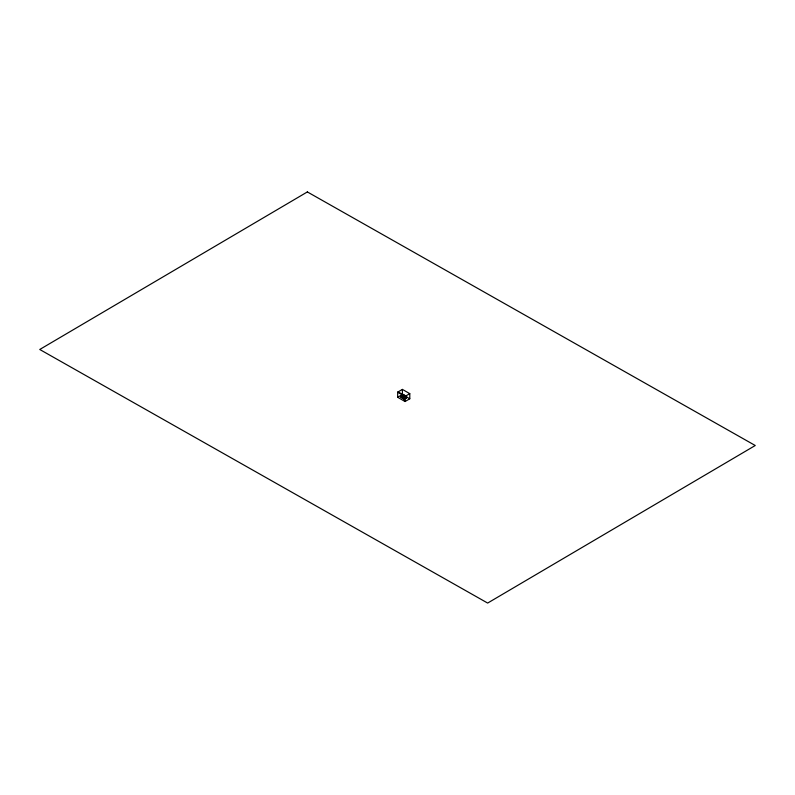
<?xml version="1.0" encoding="UTF-8"?>
<svg xmlns="http://www.w3.org/2000/svg" width="795" height="795" viewBox="0 0 795 795"><rect width="100%" height="100%" fill="white"/><g stroke="black" fill="none" stroke-linecap="round" stroke-linejoin="round"><path stroke-width="1.19" d="M401.078 393.773L401.714 394.022M399.09 392.501L399.428 392.69M400.332 393.455L399.786 393.147L400.779 393.396M398.245 392.064L399.16 392.78M397.669 392.144L402.409 389.401L409.783 393.664L409.783 398.792L405.043 401.525L397.669 397.271L397.669 392.144L405.043 396.397L409.783 393.664M397.669 397.271L402.409 394.529L402.409 389.401M400.76 395.751L403.105 394.399L406.583 396.407L406.583 397.917L404.238 399.269L400.76 397.262L400.76 395.751L404.238 397.768L406.583 396.407M401.078 395.751L403.055 394.608L406.195 396.417L406.195 397.808L404.208 398.951L401.078 397.142L401.078 395.751L404.208 397.56L406.195 396.417M401.545 396.814L403.105 395.91L406.583 397.917M402.399 397.311L403.353 396.765L404.913 397.659M401.704 394.211L402.369 394.31L401.853 394.33M398.911 392.402L398.414 392.362M403.463 395.135L409.783 398.792M405.043 396.397L405.043 401.525M404.238 397.768L404.238 399.269M404.208 397.56L404.208 398.951M403.105 394.399L403.105 395.91M403.055 394.608L403.055 395.999M307.347 191.933L39.75 349.482L487.653 603.067L755.25 445.508L307.347 191.933"/></g></svg>
